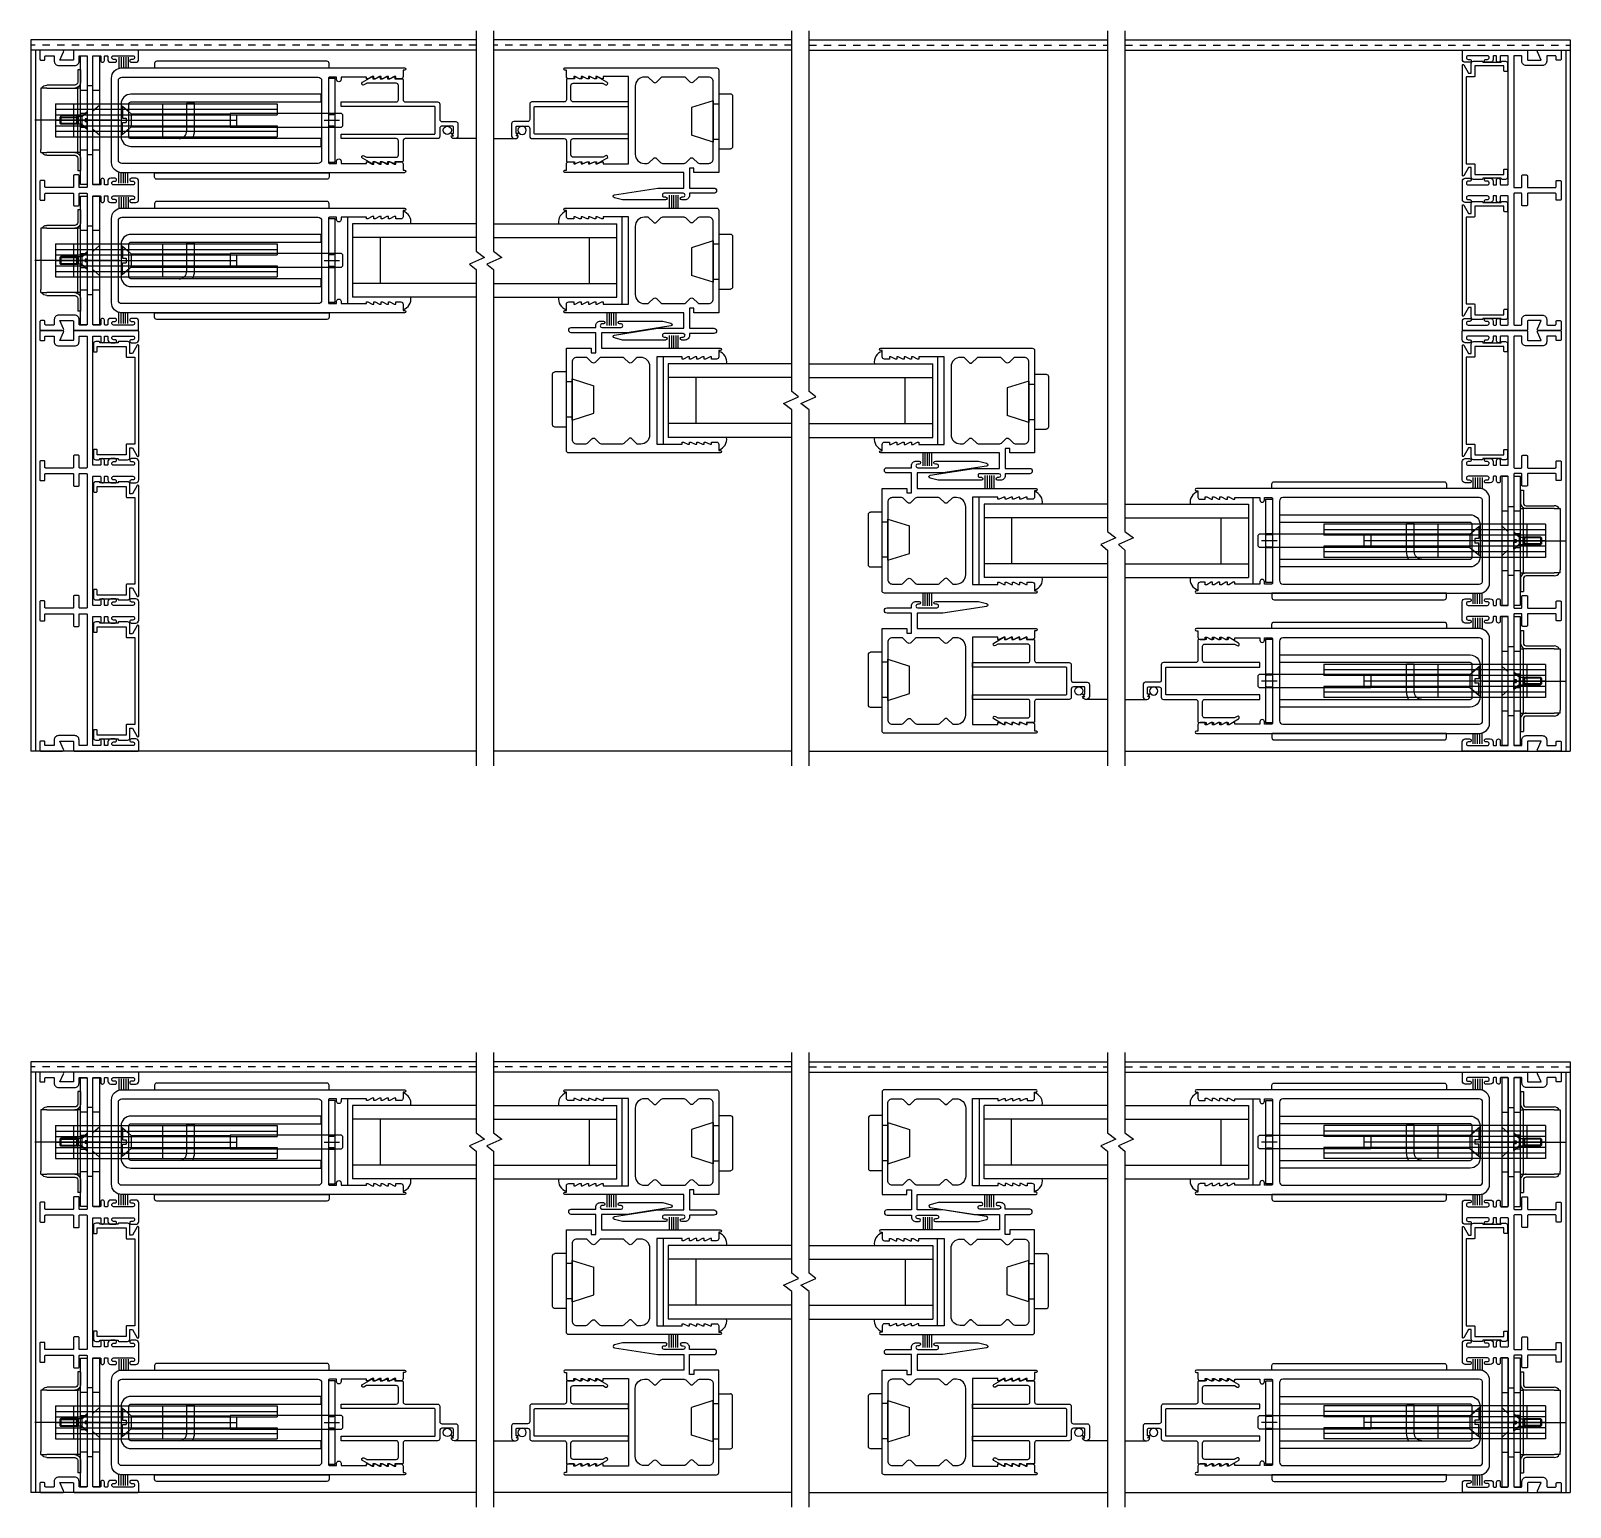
# Model space of a CAD drawing. Extents: x -152 to 44, y -63 to 29.
# Drawn here: x -7.68 to 13.27, y -2.26 to 17.83 of the extents above; entities that cross this region are included whole.
import ezdxf

# ---------------------------------------------------------------- set-up
doc = ezdxf.new("R2010")
doc.units = 0
doc.header["$LTSCALE"] = 0.25
doc.header["$MEASUREMENT"] = 0
doc.linetypes.add('HIDDEN', pattern=[0.375, 0.25, -0.125])
doc.layers.get('0').update_dxf_attribs({"linetype": 'CONTINUOUS'})
for name, color, linetype in [('FRAME', 1, 'CONTINUOUS'), ('GLASS-VINYL', 7, 'CONTINUOUS'), ('MISC', 7, 'CONTINUOUS'), ('SASH', 5, 'CONTINUOUS'), ('SEAL', 7, 'CONTINUOUS'), ('SILL-PAN', 7, 'CONTINUOUS'), ('STRIKE', 7, 'CONTINUOUS'), ('TEXT', 7, 'CONTINUOUS'), ('VENT', 5, 'CONTINUOUS')]:
    doc.layers.add(name, color=color, linetype=linetype)

# ---------------------------------------------------------------- blocks, each defined once
blk = doc.blocks.new('A$C1D443341')
for p, q in [((0, 0.719), (0, 0.031)), ((0.188, 0.75), (0.031, 0.75)), ((0.188, 0.75), (0.188, 0)), ((0.264, 0.656), (0.562, 0.563)), ((0.264, 0.656), (0.264, 0.094)), ((0.264, 0.615), (0.188, 0.615)), ((0.562, 0.563), (0.562, 0.187)), ((0.188, 0), (0.031, 0)), ((0.264, 0.135), (0.188, 0.135)), ((0.264, 0.094), (0.562, 0.187))]:
    blk.add_line(p, q)
for centre, start, end in [((0.031, 0.719), 90, 180), ((0.031, 0.031), 180, 270)]:
    blk.add_arc(centre, 0.031, start, end)
blk = doc.blocks.new('A$C47D80548')
at = {"layer": 'MISC', "xscale": 0.25, "yscale": 0.25, "zscale": 0.25}
blk.add_blockref('A$C1D443341', (0, 0), dxfattribs=at)
blk = doc.blocks.new('A$C1B9D595B')
at = {"layer": 'FRAME', "rotation": 180}
blk.add_blockref('A$C47D80548', (0.1405, 0.1875), dxfattribs=at)
blk = doc.blocks.new('A$C363677CB')
at = {"layer": 'SASH', "rotation": 180}
blk.add_blockref('A$C1B9D595B', (0.1405, 0.1875), dxfattribs=at)
blk = doc.blocks.new('BUMPER')
at = {"layer": 'TEXT', "rotation": 180}
blk.add_blockref('A$C363677CB', (0.047, 0.0937), dxfattribs=at)
blk = doc.blocks.new('3006 STD POST-INTERLOCKER')
for points in [[(-2.074, -0.666), (-2.074, -0.58, -0.414214), (-2.043, -0.55), (-1.974, -0.55), (-1.974, -0.58), (-1.954, -0.58), (-1.894, -0.55), (-1.874, -0.55), (-1.874, -0.58), (-1.854, -0.58), (-1.794, -0.55), (-1.774, -0.55), (-1.774, -0.58), (-1.754, -0.58), (-1.694, -0.55), (-1.674, -0.55), (-1.674, -0.58), (-1.654, -0.58), (-1.594, -0.55), (-1.574, -0.55), (-1.574, -0.58), (-1.231, -0.58), (-1.231, 0.61), (-1.574, 0.61), (-1.574, 0.581), (-1.594, 0.581), (-1.654, 0.61), (-1.674, 0.61), (-1.674, 0.581), (-1.694, 0.581), (-1.754, 0.61), (-1.774, 0.61), (-1.774, 0.581), (-1.794, 0.581), (-1.854, 0.61), (-1.874, 0.61), (-1.874, 0.581), (-1.894, 0.581), (-1.954, 0.61), (-1.974, 0.61), (-1.974, 0.581), (-2.043, 0.581, -0.414214), (-2.074, 0.611), (-2.074, 0.696), (-2.094, 0.696, -0.999996), (-2.094, 0.728), (-0.031, 0.728, -0.414214), (0, 0.697), (0, -0.697), (-0.338, -0.697), (-0.338, -0.635), (-0.4, -0.635), (-0.4, -0.908), (-0.066, -0.908, -1), (-0.066, -0.979), (-0.4, -0.979), (-0.4, -1.006, -0.414214), (-0.462, -1.068), (-0.504, -1.068, -1), (-0.504, -1.028), (-0.484, -1.028, 0.999996), (-0.484, -0.979), (-0.744, -0.979, 1.000003), (-0.744, -1.028), (-0.724, -1.028, -0.999994), (-0.724, -1.068), (-1.312, -1.068), (-1.422, -1.039, -0.811415), (-1.42, -1), (-0.828, -0.908), (-0.478, -0.908), (-0.478, -0.697), (-2.094, -0.697, -0.999996), (-2.094, -0.666), (-2.074, -0.666)], [(-0.891, 0.535), (-0.96, 0.604), (-1.012, 0.604, 0.414214), (-1.137, 0.479), (-1.137, -0.447, 0.414214), (-1.012, -0.572), (-0.973, -0.572, 0.198912), (-0.951, -0.563), (-0.891, -0.504, -0.414214), (-0.847, -0.504), (-0.787, -0.563, 0.198912), (-0.765, -0.572), (-0.473, -0.572, 0.198912), (-0.451, -0.563), (-0.391, -0.504, -0.414214), (-0.347, -0.504), (-0.287, -0.563, 0.198912), (-0.265, -0.572), (-0.138, -0.572, 0.414214), (-0.076, -0.51), (-0.076, 0.542, 0.414214), (-0.138, 0.604), (-0.265, 0.604, 0.198912), (-0.287, 0.594), (-0.347, 0.535, -0.414214), (-0.391, 0.535), (-0.451, 0.594, 0.198912), (-0.473, 0.604), (-0.765, 0.604, 0.198912), (-0.787, 0.594), (-0.847, 0.535)]]:
    blk.add_lwpolyline(points, format="xyb")
blk.add_arc((-0.869, 0.557), 0.031, 225.0005, 315.0002)
blk = doc.blocks.new('3710 Jamb Filler')
blk.add_lwpolyline([(-0.12, 0.774, 0.414214), (-0.15, 0.804), (-0.27, 0.804, 0.414214), (-0.28, 0.794), (-0.28, 0.789), (-0.53, 0.789), (-0.53, 0.794, 0.414214), (-0.54, 0.804), (-0.585, 0.804, 0.414214), (-0.615, 0.774), (-0.615, 0.674, 0.414214), (-0.605, 0.664), (-0.575, 0.664, 0.414214), (-0.565, 0.674), (-0.565, 0.739), (-0.17, 0.739), (-0.17, 0.601, 0.414214), (-0.16, 0.591), (-0.05, 0.591), (-0.05, -0.591), (-0.16, -0.591, 0.414214), (-0.17, -0.601), (-0.17, -0.739), (-0.565, -0.739), (-0.565, -0.674, 0.414214), (-0.575, -0.664), (-0.605, -0.664, 0.414214), (-0.615, -0.674), (-0.615, -0.774, 0.414214), (-0.585, -0.804), (-0.54, -0.804, 0.414214), (-0.53, -0.794), (-0.53, -0.789), (-0.28, -0.789), (-0.28, -0.794, 0.414214), (-0.27, -0.804), (-0.15, -0.804, 0.414214), (-0.12, -0.774), (-0.12, -0.641), (-0.084, -0.641), (-0.019, -0.754, 0.767327), (0, -0.749), (0, 0.749, 0.767327), (-0.019, 0.754), (-0.084, 0.641), (-0.12, 0.641)], format="xyb", close=True)
blk = doc.blocks.new('StrikePlateAssy(EX_HI)')
at = {"linetype": 'Continuous'}
for p, q in [((-0.165, 0.688), (-0.205, 0.688)), ((-0.205, 0.517), (-0.205, 0.688)), ((-0.165, 0.517), (-0.165, 0.688)), ((-0.705, 0.437), (-0.625, 0.437)), ((-0.705, 0.437), (-0.705, 0.397)), ((-0.625, 0.477), (-0.245, 0.477)), ((-0.245, 0.437), (-0.625, 0.437)), ((-0.205, 0.437), (-0.245, 0.437)), ((-0.205, 0.437), (-0.205, -0.438)), ((-0.165, 0.437), (-0.205, 0.437)), ((-0.165, 0.437), (-0.165, -0.438)), ((-0.705, -0.398), (-0.705, 0.397)), ((0.09, 0.203), (0, 0.124)), ((0.09, -0.203), (0, -0.124)), ((-0.705, -0.438), (-0.705, -0.398)), ((-0.625, -0.438), (-0.705, -0.438)), ((-0.625, -0.438), (-0.245, -0.438)), ((-0.245, -0.478), (-0.625, -0.478)), ((-0.245, -0.438), (-0.205, -0.438)), ((-0.165, -0.438), (-0.205, -0.438)), ((-0.205, -0.688), (-0.205, -0.518)), ((-0.165, -0.688), (-0.165, -0.518)), ((-0.165, -0.688), (-0.205, -0.688))]:
    blk.add_line(p, q, dxfattribs=at)
for p, q in [((0, 0.469), (-0.075, 0.469)), ((-0.075, 0.406), (-0.165, 0.406)), ((0.09, 0.406), (0, 0.406)), ((-0.436, 0.054), (-0.45, 0.04)), ((-0.45, 0.04), (-0.222, 0.04)), ((-0.45, -0.04), (-0.45, 0.04)), ((-0.197, 0.054), (-0.436, 0.054)), ((-0.436, -0.054), (-0.436, 0.054)), ((0.013, 0), (-0.23, 0)), ((-0.222, 0.04), (-0.197, 0.054)), ((-0.222, -0.054), (-0.222, 0.054)), ((-0.197, -0.054), (-0.197, 0.054)), ((-0.147, 0.051), (-0.197, 0.051)), ((-0.165, 0.095), (-0.165, -0.095)), ((-0.165, 0.095), (-0.075, 0.095)), ((-0.138, 0.065), (-0.165, 0.065)), ((-0.147, 0.051), (-0.075, 0.113)), ((-0.147, -0.051), (-0.147, 0.051)), ((-0.138, 0.065), (-0.075, 0.12)), ((-0.075, 0.02), (-0.105, 0.02)), ((-0.105, -0.019), (-0.105, 0.02)), ((-0.075, 0.113), (-0.075, 0.02)), ((0.173, 0), (-0.07, 0)), ((-0.044, 0), (-0.788, 0)), ((-0.45, -0.04), (-0.222, -0.04)), ((-0.436, -0.054), (-0.45, -0.04)), ((-0.197, -0.054), (-0.436, -0.054)), ((-0.222, -0.04), (-0.197, -0.054)), ((-0.147, -0.051), (-0.197, -0.051)), ((-0.138, -0.065), (-0.165, -0.065)), ((-0.165, -0.095), (-0.075, -0.095)), ((-0.147, -0.051), (-0.075, -0.112)), ((-0.138, -0.065), (-0.075, -0.12)), ((-0.075, -0.019), (-0.105, -0.019)), ((-0.075, -0.112), (-0.075, -0.019)), ((-0.075, -0.406), (-0.165, -0.406)), ((0.09, -0.406), (0, -0.406)), ((0, -0.469), (-0.075, -0.469))]:
    blk.add_line(p, q)
for points in [[(-0.165, -0.875), (-0.075, -0.875), (-0.075, 0.875), (-0.165, 0.875)], [(0, -0.875), (0.09, -0.875), (0.09, 0.875), (0, 0.875)]]:
    blk.add_lwpolyline(points, close=True)
for centre, radius, start, end in [((-0.625, 0.397), 0.08, 90, 150), ((-0.245, 0.517), 0.08, 270, 0), ((-0.245, 0.517), 0.04, 270, 0), ((-0.625, -0.398), 0.08, 210, 270), ((-0.245, -0.518), 0.08, 0, 90), ((-0.245, -0.518), 0.04, 0, 90)]:
    blk.add_arc(centre, radius, start, end, dxfattribs=at)
blk = doc.blocks.new('3767 LEADSILE')
for points in [[(3.769, -0.597), (3.749, -0.597), (3.689, -0.565), (3.669, -0.565), (3.669, -0.597), (3.649, -0.597), (3.589, -0.565), (3.569, -0.565), (3.569, -0.597), (3.549, -0.597), (3.489, -0.565), (3.469, -0.565), (3.469, -0.588), (3.126, -0.588), (3.126, -0.556, 1), (3.064, -0.556), (3.064, -0.588), (2.969, -0.588, -0.414214), (2.954, -0.573), (2.954, 0.573, -0.414214), (2.969, 0.588), (3.064, 0.588), (3.064, 0.556, 1), (3.126, 0.556), (3.126, 0.588), (3.469, 0.588), (3.469, 0.565), (3.489, 0.565), (3.549, 0.597), (3.569, 0.597), (3.569, 0.565), (3.589, 0.565), (3.649, 0.597), (3.669, 0.597), (3.669, 0.565), (3.689, 0.565), (3.749, 0.597), (3.769, 0.597), (3.769, 0.565), (3.789, 0.565), (3.849, 0.597), (3.869, 0.597), (3.869, 0.565), (3.938, 0.565, 0.414214), (3.969, 0.596), (3.969, 0.681), (3.989, 0.681, 1), (3.989, 0.713), (0.14, 0.713, 0.414214), (0, 0.573), (0, -0.573, 0.414214), (0.14, -0.713), (3.989, -0.713, 1), (3.989, -0.681), (3.969, -0.681), (3.969, -0.596, 0.414214), (3.938, -0.565), (3.869, -0.565), (3.869, -0.597), (3.849, -0.597), (3.789, -0.565), (3.769, -0.565)], [(2.814, -0.588, 0.414214), (2.86, -0.542), (2.86, 0.542, 0.414214), (2.814, 0.588), (0.14, 0.588, 0.414214), (0.094, 0.542), (0.094, -0.542, 0.414214), (0.14, -0.588)]]:
    blk.add_lwpolyline(points, format="xyb", close=True)
blk = doc.blocks.new('ARCHETYPE LATCH')
for p, q in [((-0.631, 0.225), (2.389, 0.225)), ((-0.631, 0.225), (-0.631, -0.225)), ((-0.381, -0.225), (-0.381, 0.225)), ((0.831, -0.225), (0.831, 0.225)), ((1.262, 0.235), (1.157, 0.235)), ((1.157, -0.145), (1.157, 0.235)), ((1.262, -0.145), (1.262, 0.235)), ((2.389, 0.225), (2.389, 0.075)), ((-0.631, 0.15), (2.389, 0.15)), ((-0.631, 0.075), (2.389, 0.075)), ((-0.631, 0), (1.837, 0)), ((0.28, 0.193), (0.28, 0.03)), ((0.401, 0.089), (0.28, 0.193)), ((0.28, 0.03), (0.333, 0.03)), ((0.333, 0.03), (0.333, -0.03)), ((0.401, 0.089), (1.749, 0.089)), ((0.401, 0.089), (0.401, -0.089)), ((1.837, -0.075), (1.837, 0.075)), ((-0.631, -0.075), (2.389, -0.075)), ((-0.631, -0.15), (2.389, -0.15)), ((0.28, -0.192), (0.28, -0.03)), ((0.28, -0.03), (0.333, -0.03)), ((0.401, -0.089), (0.28, -0.192)), ((0.401, -0.089), (1.749, -0.089)), ((2.389, -0.075), (2.389, -0.225))]:
    blk.add_line(p, q)
at = {"ltscale": 0.3}
for p, q in [((0.239, 0), (-0.021, 0)), ((0.401, 0), (1.036, 0)), ((3.025, 0), (3.235, 0))]:
    blk.add_line(p, q, dxfattribs=at)
at = {"ltscale": 0.5}
for p, q in [((0.262, 0.206), (0.355, 0.125)), ((3.085, 0.095), (3.175, 0.095)), ((3.085, 0.095), (3.1, 0.08)), ((3.1, 0.08), (3.16, 0.08)), ((3.175, 0.095), (3.16, 0.08)), ((0.355, -0.125), (0.262, -0.205)), ((3.1, -0.08), (3.085, -0.095)), ((3.085, -0.095), (3.175, -0.095)), ((3.16, -0.08), (3.1, -0.08)), ((3.16, -0.08), (3.175, -0.095))]:
    blk.add_line(p, q, dxfattribs=at)
for points in [[(3.064, 0.803), (0.749, 0.803, 0.414214), (0.719, 0.773), (0.719, 0.713), (3.094, 0.713), (3.094, 0.773, 0.414214)], [(3.064, -0.803), (0.749, -0.803, -0.414214), (0.719, -0.773), (0.719, -0.713), (3.094, -0.713), (3.094, -0.773, -0.414214)]]:
    blk.add_lwpolyline(points, format="xyb", close=True)
for points in [[(3.085, -0.568), (3.175, -0.568), (3.175, 0.568), (3.085, 0.568)], [(3.262, 0.093), (1.749, 0.093), (1.749, -0.093), (3.262, -0.093), (3.28, -0.075), (3.28, 0.075)]]:
    blk.add_lwpolyline(points, close=True)
blk.add_lwpolyline([(0.397, -0.355), (2.987, -0.355), (2.987, -0.25), (0.397, -0.25, -0.414214), (0.367, -0.22), (0.367, 0.22, -0.414214), (0.397, 0.25), (2.987, 0.25), (2.987, 0.355), (0.397, 0.355, 0.414214), (0.262, 0.22), (0.262, -0.22, 0.414214), (0.397, -0.355), (1.052, -0.355)], format="xyb")
blk.add_lwpolyline([(-0.631, -0.225), (2.389, -0.225)])
for radius, start in [(0.105, 270), (0.21, 330)]:
    blk.add_arc((1.052, -0.145), radius, start, 360)
blk = doc.blocks.new('*U37')
at = {"rotation": 180}
blk.add_blockref('3767 LEADSILE', (-0.255, 0), dxfattribs=at)
at = {"xscale": -1}
blk.add_blockref('ARCHETYPE LATCH', (-0.123, 0), dxfattribs=at)
blk = doc.blocks.new('3713-3 TRACK JAMB')
blk.add_lwpolyline([(-0.183, -3.901, -0.414214), (-0.173, -3.891), (-0.083, -3.891, -0.414214), (-0.073, -3.901), (-0.073, -3.957, 0.414214), (-0.048, -3.981), (-0.048, -3.981, 0.414214), (-0.023, -3.956), (-0.023, -3.901, -0.414214), (-0.013, -3.891), (0.013, -3.891, -0.414214), (0.023, -3.901), (0.023, -3.941, 0.414214), (0.063, -3.981), (0.123, -3.981, 0.414214), (0.143, -3.962), (0.143, -3.961, 0.414214), (0.123, -3.941), (0.102, -3.941, -0.414214), (0.078, -3.917), (0.078, -3.916, -0.414214), (0.102, -3.891), (0.363, -3.891, -0.414214), (0.388, -3.916), (0.388, -3.917, -0.414214), (0.363, -3.941), (0.343, -3.941, 0.414214), (0.323, -3.961, 0.414214), (0.343, -3.981), (0.403, -3.981, 0.414214), (0.443, -3.941), (0.443, -3.691, 0.414214), (0.403, -3.651), (0.343, -3.651, 0.414214), (0.323, -3.671, 0.414214), (0.343, -3.691), (0.363, -3.691, -0.414214), (0.388, -3.716), (0.388, -3.717, -0.414214), (0.363, -3.741), (0.102, -3.741, -0.414214), (0.078, -3.717), (0.078, -3.716, -0.414214), (0.102, -3.691), (0.123, -3.691, 0.414214), (0.143, -3.671), (0.143, -3.671, 0.414214), (0.123, -3.651), (0.063, -3.651, 0.414214), (0.023, -3.691), (0.023, -3.731, -0.414214), (0.013, -3.741), (-0.013, -3.741, -0.414214), (-0.023, -3.731), (-0.023, -3.676, 0.414214), (-0.048, -3.651), (-0.048, -3.651, 0.414214), (-0.073, -3.676), (-0.073, -3.731, -0.414214), (-0.083, -3.741), (-0.173, -3.741, -0.414214), (-0.183, -3.731), (-0.183, -1.993, -0.414214), (-0.173, -1.983), (-0.083, -1.983, -0.414214), (-0.073, -1.993), (-0.073, -2.049, 0.414214), (-0.048, -2.073), (-0.048, -2.073, 0.414214), (-0.023, -2.048), (-0.023, -1.993, -0.414214), (-0.013, -1.983), (0.013, -1.983, -0.414214), (0.023, -1.993), (0.023, -2.033, 0.414214), (0.063, -2.073), (0.123, -2.073, 0.414214), (0.143, -2.054), (0.143, -2.053, 0.414214), (0.123, -2.033), (0.102, -2.033, -0.414214), (0.078, -2.009), (0.078, -2.008, -0.414214), (0.102, -1.983), (0.363, -1.983, -0.414214), (0.388, -2.008), (0.388, -2.009, -0.414214), (0.363, -2.033), (0.343, -2.033, 0.414214), (0.323, -2.053, 0.414214), (0.343, -2.073), (0.403, -2.073, 0.414214), (0.443, -2.033), (0.443, -1.783, 0.414214), (0.403, -1.743), (0.343, -1.743, 0.414214), (0.323, -1.763, 0.414214), (0.343, -1.783), (0.363, -1.783, -0.414214), (0.388, -1.808), (0.388, -1.809, -0.414214), (0.363, -1.833), (0.102, -1.833, -0.414214), (0.078, -1.809), (0.078, -1.808, -0.414214), (0.102, -1.783), (0.123, -1.783, 0.414214), (0.143, -1.763), (0.143, -1.763, 0.414214), (0.123, -1.743), (0.063, -1.743, 0.414214), (0.023, -1.783), (0.023, -1.823, -0.414214), (0.013, -1.833), (-0.013, -1.833, -0.414214), (-0.023, -1.823), (-0.023, -1.768, 0.414214), (-0.048, -1.743), (-0.048, -1.743, 0.414214), (-0.073, -1.768), (-0.073, -1.823, -0.414214), (-0.083, -1.833), (-0.173, -1.833, -0.414214), (-0.183, -1.823), (-0.183, -0.085, -0.414214), (-0.173, -0.075), (-0.083, -0.075, -0.414214), (-0.073, -0.085), (-0.073, -0.141, 0.414214), (-0.048, -0.165), (-0.048, -0.165, 0.414214), (-0.023, -0.14), (-0.023, -0.085, -0.414214), (-0.013, -0.075), (0.013, -0.075, -0.414214), (0.023, -0.085), (0.023, -0.125, 0.414214), (0.063, -0.165), (0.123, -0.165, 0.414214), (0.143, -0.146), (0.143, -0.145, 0.414214), (0.123, -0.125), (0.102, -0.125, -0.414214), (0.078, -0.101), (0.078, -0.1, -0.414214), (0.102, -0.075), (0.363, -0.075, -0.414214), (0.388, -0.1), (0.388, -0.101, -0.414214), (0.363, -0.125), (0.343, -0.125, 0.414214), (0.323, -0.145, 0.414214), (0.343, -0.165), (0.403, -0.165, 0.414214), (0.443, -0.125), (0.443, -0.01, 0.414214), (0.433, 0), (-0.433, 0, 0.414214), (-0.443, -0.01), (-0.443, -0.125, -0.414214), (-0.453, -0.135), (-0.631, -0.135), (-0.579, -0.023, 0.546624), (-0.594, 0), (-0.891, 0, 0.414214), (-0.901, -0.01), (-0.901, -0.125, 0.414214), (-0.891, -0.135), (-0.843, -0.135, 0.414214), (-0.833, -0.125), (-0.833, -0.085, -0.414214), (-0.823, -0.075), (-0.716, -0.075, -0.414214), (-0.706, -0.085), (-0.706, -0.15, 0.414214), (-0.646, -0.21), (-0.428, -0.21, 0.414214), (-0.368, -0.15), (-0.368, -0.085, -0.414214), (-0.358, -0.075), (-0.268, -0.075, -0.414214), (-0.258, -0.085), (-0.258, -1.861, -0.414214), (-0.268, -1.871), (-0.358, -1.871, -0.414214), (-0.368, -1.861), (-0.368, -1.708, 0.414214), (-0.378, -1.698), (-0.433, -1.698, 0.414214), (-0.443, -1.708), (-0.443, -1.861, -0.414214), (-0.453, -1.871), (-0.781, -1.871), (-0.823, -1.871, -0.414214), (-0.833, -1.861), (-0.833, -1.783, 0.414214), (-0.843, -1.773), (-0.891, -1.773, 0.414214), (-0.901, -1.783), (-0.901, -2.033, 0.414214), (-0.891, -2.043), (-0.843, -2.043, 0.414214), (-0.833, -2.033), (-0.833, -1.956, -0.414214), (-0.823, -1.946), (-0.768, -1.946), (-0.453, -1.946, -0.414214), (-0.443, -1.956), (-0.443, -2.108, 0.414214), (-0.433, -2.118), (-0.378, -2.118, 0.414214), (-0.368, -2.108), (-0.368, -1.956, -0.414214), (-0.358, -1.946), (-0.268, -1.946, -0.414214), (-0.258, -1.956), (-0.258, -3.769, -0.414214), (-0.268, -3.779), (-0.309, -3.779), (-0.358, -3.779, -0.414214), (-0.368, -3.769), (-0.368, -3.616, 0.414214), (-0.378, -3.606), (-0.433, -3.606, 0.414214), (-0.443, -3.616), (-0.443, -3.769, -0.414214), (-0.453, -3.779), (-0.769, -3.779), (-0.823, -3.779, -0.414214), (-0.833, -3.769), (-0.833, -3.691, 0.414214), (-0.843, -3.681), (-0.891, -3.681, 0.414214), (-0.901, -3.691), (-0.901, -3.941, 0.414214), (-0.891, -3.951), (-0.843, -3.951, 0.414214), (-0.833, -3.941), (-0.833, -3.864, -0.414214), (-0.823, -3.854), (-0.768, -3.854), (-0.453, -3.854, -0.414214), (-0.443, -3.864), (-0.443, -4.016, 0.414214), (-0.433, -4.026), (-0.378, -4.026, 0.414214), (-0.368, -4.016), (-0.368, -3.864, -0.414214), (-0.358, -3.854), (-0.268, -3.854, -0.414214), (-0.258, -3.864), (-0.258, -5.639, -0.414214), (-0.268, -5.649), (-0.358, -5.649, -0.414214), (-0.368, -5.639), (-0.368, -5.574, 0.414214), (-0.428, -5.514), (-0.646, -5.514, 0.414214), (-0.706, -5.574), (-0.706, -5.639, -0.414214), (-0.716, -5.649), (-0.823, -5.649, -0.414214), (-0.833, -5.639), (-0.833, -5.599, 0.414214), (-0.843, -5.589), (-0.891, -5.589, 0.414214), (-0.901, -5.599), (-0.901, -5.714, 0.414214), (-0.891, -5.724), (-0.594, -5.724, 0.546624), (-0.579, -5.701), (-0.631, -5.589), (-0.453, -5.589, -0.414214), (-0.443, -5.599), (-0.443, -5.714, 0.414214), (-0.433, -5.724), (0.433, -5.724, 0.414214), (0.443, -5.714), (0.443, -5.599, 0.414214), (0.403, -5.559), (0.343, -5.559, 0.414214), (0.323, -5.579, 0.414214), (0.343, -5.599), (0.363, -5.599, -0.414214), (0.388, -5.624), (0.388, -5.625, -0.414214), (0.363, -5.649), (0.102, -5.649, -0.414214), (0.078, -5.625), (0.078, -5.624, -0.414214), (0.102, -5.599), (0.123, -5.599, 0.414214), (0.143, -5.579), (0.143, -5.579, 0.414214), (0.123, -5.559), (0.063, -5.559, 0.414214), (0.023, -5.599), (0.023, -5.639, -0.414214), (0.013, -5.649), (-0.013, -5.649, -0.414214), (-0.023, -5.639), (-0.023, -5.584, 0.414214), (-0.048, -5.559), (-0.048, -5.559, 0.414214), (-0.073, -5.584), (-0.073, -5.639, -0.414214), (-0.083, -5.649), (-0.173, -5.649, -0.414214), (-0.183, -5.639)], format="xyb", close=True)
for points in [[(0.323, -1.763), (0.323, -1.763)], [(0.323, -3.671), (0.323, -3.671)], [(0.323, -5.579), (0.323, -5.579)]]:
    blk.add_lwpolyline(points)
blk = doc.blocks.new('3070-EX-3-JAMB')
at = {"layer": 'FRAME'}
blk.add_blockref('3713-3 TRACK JAMB', (-0.433, 5.724), dxfattribs=at)
blk = doc.blocks.new('3766 SCREEN ADAPTER')
blk.add_line((0.25, 1.836), (0.25, 1.544))
blk.add_lwpolyline([(0.21, 1.528), (0.18, 1.498), (0.18, 1.528), (0.09, 1.528, 0.414214), (0.08, 1.518), (0.08, 1.373, 0.414214), (0.11, 1.343), (0.22, 1.343, -0.414214), (0.25, 1.313), (0.25, 0.873, 0.414214), (0.28, 0.843), (0.555, 0.843, -0.414214), (0.565, 0.833), (0.565, 0.733), (0.59, 0.733), (0.59, 0.718), (0.565, 0.663), (0.565, 0.633), (0.59, 0.633), (0.59, 0.618), (0.565, 0.563), (0.565, 0.533), (0.59, 0.533), (0.59, 0.518), (0.565, 0.463), (0.565, 0.433), (0.59, 0.433), (0.59, 0.418), (0.517, 0.291, -1), (0.482, 0.311), (0.502, 0.345, 0.131652), (0.503, 0.35), (0.503, 0.75, 0.414214), (0.472, 0.781), (0.28, 0.781, 0.414214), (0.25, 0.751), (0.25, 0), (0.188, 0), (0.188, 1.271, 0.414214), (0.178, 1.281), (-0.178, 1.281, 0.414214), (-0.188, 1.271), (-0.188, 0), (-0.25, 0), (-0.25, 0.751, 0.414214), (-0.28, 0.781), (-0.472, 0.781, 0.414214), (-0.503, 0.75), (-0.503, 0.35, 0.131652), (-0.502, 0.345), (-0.482, 0.311, -1), (-0.517, 0.291), (-0.59, 0.418), (-0.59, 0.433), (-0.565, 0.433), (-0.565, 0.463), (-0.59, 0.518), (-0.59, 0.533), (-0.565, 0.533), (-0.565, 0.563), (-0.59, 0.618), (-0.59, 0.633), (-0.565, 0.633), (-0.565, 0.663), (-0.59, 0.718), (-0.59, 0.733), (-0.565, 0.733), (-0.565, 0.833, -0.414214), (-0.555, 0.843), (-0.28, 0.843, 0.414214), (-0.25, 0.873), (-0.25, 1.313, -0.414214), (-0.22, 1.343), (-0.012, 1.343, 0.414214), (0.018, 1.373), (0.018, 1.56, -0.414214), (0.048, 1.59), (0.21, 1.59, -0.414214), (0.25, 1.55), (0.25, 1.538, -0.414214), (0.21, 1.498)], format="xyb", close=True)
blk.add_circle((0.136, 1.446), 0.0563)
blk = doc.blocks.new('3712-2 TRACK JAMB')
blk.add_lwpolyline([(-0.1825, -1.823), (-0.1825, -0.085, -0.4142136), (-0.1725, -0.075), (-0.0825, -0.075, -0.4142136), (-0.0725, -0.085), (-0.0725, -0.1405, 0.4142136), (-0.048, -0.165), (-0.0475, -0.165, 0.4142136), (-0.0225, -0.14), (-0.0225, -0.085, -0.4142136), (-0.0125, -0.075), (0.0125, -0.075, -0.4142136), (0.0225, -0.085), (0.0225, -0.125, 0.4142136), (0.0625, -0.165), (0.123, -0.165, 0.4142136), (0.1425, -0.1455), (0.1425, -0.145, 0.4142136), (0.1225, -0.125), (0.102, -0.125, -0.4142136), (0.0775, -0.1005), (0.0775, -0.0995, -0.4142136), (0.102, -0.075), (0.363, -0.075, -0.4142136), (0.3875, -0.0995), (0.3875, -0.1005, -0.4142136), (0.363, -0.125), (0.3425, -0.125, 0.4142136), (0.3225, -0.145, 0.4142136), (0.3425, -0.165), (0.4025, -0.165, 0.4142136), (0.4425, -0.125), (0.4425, -0.01, 0.4142136), (0.4325, 0), (-0.4325, 0, 0.4142136), (-0.4425, -0.01), (-0.4425, -0.125, -0.4142136), (-0.4525, -0.135), (-0.6305, -0.135), (-0.579, -0.0227, 0.5466243), (-0.5935, 0), (-0.8905, 0, 0.4142136), (-0.9005, -0.01), (-0.9005, -0.125, 0.4142136), (-0.8905, -0.135), (-0.8425, -0.135, 0.4142136), (-0.8325, -0.125), (-0.8325, -0.085, -0.4142136), (-0.8225, -0.075), (-0.7155, -0.075, -0.4142136), (-0.7055, -0.085), (-0.7055, -0.15, 0.4142136), (-0.6455, -0.21), (-0.4275, -0.21, 0.4142136), (-0.3675, -0.15), (-0.3675, -0.085, -0.4142136), (-0.3575, -0.075), (-0.2675, -0.075, -0.4142136), (-0.2575, -0.085), (-0.2575, -1.8605, -0.4142136), (-0.2675, -1.8705), (-0.3575, -1.8705, -0.4142136), (-0.3675, -1.8605), (-0.3675, -1.708, 0.4142136), (-0.3775, -1.698), (-0.4325, -1.698, 0.4142136), (-0.4425, -1.708), (-0.4425, -1.8605, -0.4142136), (-0.4525, -1.8705), (-0.7678, -1.8705), (-0.8225, -1.8705, -0.4142136), (-0.8325, -1.8605), (-0.8325, -1.783, 0.4142136), (-0.8425, -1.773), (-0.8905, -1.773, 0.4142136), (-0.9005, -1.783), (-0.9005, -2.033, 0.4142136), (-0.8905, -2.043), (-0.8425, -2.043, 0.4142136), (-0.8325, -2.033), (-0.8325, -1.9555, -0.4142136), (-0.8225, -1.9455), (-0.7809, -1.9455), (-0.4525, -1.9455, -0.4142136), (-0.4425, -1.9555), (-0.4425, -2.108, 0.4142136), (-0.4325, -2.118), (-0.3775, -2.118, 0.4142136), (-0.3675, -2.108), (-0.3675, -1.9555, -0.4142136), (-0.3575, -1.9455), (-0.2675, -1.9455, -0.4142136), (-0.2575, -1.9555), (-0.2575, -3.731, -0.4142136), (-0.2675, -3.741), (-0.3575, -3.741, -0.4142136), (-0.3675, -3.731), (-0.3675, -3.666, 0.4142136), (-0.4275, -3.606), (-0.6455, -3.606, 0.4142136), (-0.7055, -3.666), (-0.7055, -3.731, -0.4142136), (-0.7155, -3.741), (-0.8225, -3.741, -0.4142136), (-0.8325, -3.731), (-0.8325, -3.691, 0.4142136), (-0.8425, -3.681), (-0.8905, -3.681, 0.4142136), (-0.9005, -3.691), (-0.9005, -3.806, 0.4142136), (-0.8905, -3.816), (-0.5935, -3.816, 0.5466243), (-0.579, -3.7933), (-0.6305, -3.681), (-0.4525, -3.681, -0.4142136), (-0.4425, -3.691), (-0.4425, -3.806, 0.4142136), (-0.4325, -3.816), (0.4325, -3.816, 0.4142136), (0.4425, -3.806), (0.4425, -3.691, 0.4142136), (0.4025, -3.651), (0.3425, -3.651, 0.4142136), (0.3225, -3.671, 0.4142136), (0.3425, -3.691), (0.363, -3.691, -0.4142136), (0.3875, -3.7155), (0.3875, -3.7165, -0.4142136), (0.363, -3.741), (0.102, -3.741, -0.4142136), (0.0775, -3.7165), (0.0775, -3.7155, -0.4142136), (0.102, -3.691), (0.1225, -3.691, 0.4142136), (0.1425, -3.671), (0.1425, -3.6705, 0.4142136), (0.123, -3.651), (0.0625, -3.651, 0.4142136), (0.0225, -3.691), (0.0225, -3.731, -0.4142136), (0.0125, -3.741), (-0.0125, -3.741, -0.4142136), (-0.0225, -3.731), (-0.0225, -3.676, 0.4142136), (-0.0475, -3.651), (-0.048, -3.651, 0.4142136), (-0.0725, -3.6755), (-0.0725, -3.731, -0.4142136), (-0.0825, -3.741), (-0.1725, -3.741, -0.4142136), (-0.1825, -3.731), (-0.1825, -1.993, -0.4142136), (-0.1725, -1.983), (-0.0825, -1.983, -0.4142136), (-0.0725, -1.993), (-0.0725, -2.0485, 0.4142136), (-0.048, -2.073), (-0.0475, -2.073, 0.4142136), (-0.0225, -2.048), (-0.0225, -1.983), (0.0225, -1.983), (0.0225, -2.033, 0.4142136), (0.0625, -2.073), (0.123, -2.073, 0.4142136), (0.1425, -2.0535), (0.1425, -2.053, 0.4142136), (0.1225, -2.033), (0.102, -2.033, -0.4142136), (0.0775, -2.0085), (0.0775, -2.0075, -0.4142136), (0.102, -1.983), (0.363, -1.983, -0.4142136), (0.3875, -2.0075), (0.3875, -2.0085, -0.4142136), (0.363, -2.033), (0.3425, -2.033, 0.4142136), (0.3225, -2.053, 0.4142136), (0.3425, -2.073), (0.4025, -2.073, 0.4142136), (0.4425, -2.033), (0.4425, -1.783, 0.4142136), (0.4025, -1.743), (0.3425, -1.743, 0.4142136), (0.3225, -1.763, 0.4142136), (0.3425, -1.783), (0.363, -1.783, -0.4142136), (0.3875, -1.8075), (0.3875, -1.8085, -0.4142136), (0.363, -1.833), (0.102, -1.833, -0.4142136), (0.0775, -1.8085), (0.0775, -1.8075, -0.4142136), (0.102, -1.783), (0.1225, -1.783, 0.4142136), (0.1425, -1.763), (0.1425, -1.7625, 0.4142136), (0.123, -1.743), (0.0625, -1.743, 0.4142136), (0.0225, -1.783), (0.0225, -1.833), (-0.0225, -1.833), (-0.0225, -1.768, 0.4142136), (-0.0475, -1.743), (-0.048, -1.743, 0.4142136), (-0.0725, -1.7675), (-0.0725, -1.823, -0.4142136), (-0.0825, -1.833), (-0.1725, -1.833, -0.4142136)], format="xyb", close=True)

msp = doc.modelspace()

# ---------------------------------------------------------------- linework, layer by layer
at = {"layer": 'GLASS-VINYL', "color": 7}
for p, q in [((-3.366, 14.12), (-3.366, 15.296)), ((-3.301, 15.208), (-3.301, 14.208)), ((-1.62, 15.208), (-3.301, 15.208)), ((-1.62, 15.021), (-3.301, 15.021)), ((-2.926, 15.021), (-2.926, 14.396)), ((-1.62, 14.396), (-3.301, 14.396)), ((-1.62, 14.208), (-3.301, 14.208)), ((7.212, 11.392), (8.893, 11.392)), ((8.893, 11.392), (8.893, 10.392)), ((8.958, 10.304), (8.958, 11.48)), ((7.212, 11.205), (8.893, 11.205)), ((8.518, 11.205), (8.518, 10.58)), ((7.212, 10.58), (8.893, 10.58)), ((7.212, 10.392), (8.893, 10.392)), ((-3.366, 2.12), (-3.366, 3.296)), ((-3.301, 3.208), (-3.301, 2.208)), ((-1.62, 3.208), (-3.301, 3.208)), ((7.212, 3.208), (8.893, 3.208)), ((8.893, 3.208), (8.893, 2.208)), ((8.958, 2.12), (8.958, 3.296)), ((-1.62, 3.021), (-3.301, 3.021)), ((-2.926, 3.021), (-2.926, 2.396)), ((7.212, 3.021), (8.893, 3.021)), ((8.518, 3.021), (8.518, 2.396)), ((-1.62, 2.396), (-3.301, 2.396)), ((7.212, 2.396), (8.893, 2.396)), ((-1.62, 2.208), (-3.301, 2.208)), ((7.212, 2.208), (8.893, 2.208))]:
    msp.add_line(p, q, dxfattribs=at)
at = {"layer": 'GLASS-VINYL'}
for p, q in [((0.362, 15.303), (0.362, 14.113)), ((-1.383, 15.208), (0.297, 15.208)), ((0.297, 14.208), (0.297, 15.208)), ((-1.383, 15.021), (0.297, 15.021)), ((-0.078, 14.396), (-0.078, 15.021)), ((-1.383, 14.396), (0.297, 14.396)), ((-1.383, 14.208), (0.297, 14.208)), ((0.931, 12.205), (0.931, 13.395)), ((0.996, 13.3), (0.996, 12.3)), ((2.677, 13.3), (0.996, 13.3)), ((2.914, 13.3), (4.595, 13.3)), ((4.595, 12.3), (4.595, 13.3)), ((4.66, 13.395), (4.66, 12.205)), ((2.677, 13.113), (0.996, 13.113)), ((1.371, 13.113), (1.371, 12.488)), ((2.914, 13.113), (4.595, 13.113)), ((4.22, 12.488), (4.22, 13.113)), ((2.677, 12.488), (0.996, 12.488)), ((2.914, 12.488), (4.595, 12.488)), ((2.677, 12.3), (0.996, 12.3)), ((2.914, 12.3), (4.595, 12.3)), ((5.229, 10.297), (5.229, 11.487)), ((6.975, 11.392), (5.294, 11.392)), ((5.294, 11.392), (5.294, 10.392)), ((6.975, 11.205), (5.294, 11.205)), ((5.669, 11.205), (5.669, 10.58)), ((6.975, 10.58), (5.294, 10.58)), ((6.975, 10.392), (5.294, 10.392)), ((-1.383, 3.208), (0.297, 3.208)), ((0.297, 2.208), (0.297, 3.208)), ((0.362, 3.303), (0.362, 2.113)), ((5.229, 3.303), (5.229, 2.113)), ((6.975, 3.208), (5.294, 3.208)), ((5.294, 2.208), (5.294, 3.208)), ((-1.383, 3.021), (0.297, 3.021)), ((-0.078, 2.396), (-0.078, 3.021)), ((6.975, 3.021), (5.294, 3.021)), ((5.669, 2.396), (5.669, 3.021)), ((-1.383, 2.396), (0.297, 2.396)), ((6.975, 2.396), (5.294, 2.396)), ((-1.383, 2.208), (0.297, 2.208)), ((6.975, 2.208), (5.294, 2.208)), ((0.931, 0.205), (0.931, 1.395)), ((0.996, 1.3), (0.996, 0.3)), ((2.677, 1.3), (0.996, 1.3)), ((2.914, 1.3), (4.595, 1.3)), ((4.595, 1.3), (4.595, 0.3)), ((4.66, 0.205), (4.66, 1.395)), ((2.677, 1.113), (0.996, 1.113)), ((1.371, 1.113), (1.371, 0.488)), ((2.914, 1.113), (4.595, 1.113)), ((4.22, 1.113), (4.22, 0.488)), ((2.677, 0.488), (0.996, 0.488)), ((2.914, 0.488), (4.595, 0.488)), ((2.677, 0.3), (0.996, 0.3)), ((2.914, 0.3), (4.595, 0.3))]:
    msp.add_line(p, q, dxfattribs=at)
for points in [[(-1.62, 17.834), (-1.62, 14.833), (-1.506, 14.749), (-1.71, 14.658), (-1.62, 14.583), (-1.62, 7.83)], [(-1.383, 17.834), (-1.383, 14.833), (-1.269, 14.749), (-1.473, 14.658), (-1.383, 14.583), (-1.383, 7.83)], [(2.677, 7.83), (2.677, 12.675), (2.563, 12.76), (2.767, 12.851), (2.677, 12.925), (2.677, 17.834)], [(2.914, 7.83), (2.914, 12.675), (2.8, 12.76), (3.004, 12.851), (2.914, 12.925), (2.914, 17.834)], [(6.975, 17.834), (6.975, 11.017), (7.089, 10.933), (6.885, 10.842), (6.975, 10.767), (6.975, 7.83)], [(7.212, 17.834), (7.212, 11.017), (7.326, 10.933), (7.122, 10.842), (7.212, 10.767), (7.212, 7.83)], [(-1.62, 3.926), (-1.62, 2.833), (-1.506, 2.749), (-1.71, 2.658), (-1.62, 2.583), (-1.62, -2.262)], [(-1.383, 3.926), (-1.383, 2.833), (-1.269, 2.749), (-1.473, 2.658), (-1.383, 2.583), (-1.383, -2.262)], [(2.677, -2.262), (2.677, 0.675), (2.563, 0.76), (2.767, 0.851), (2.677, 0.925), (2.677, 3.926)], [(2.914, -2.262), (2.914, 0.675), (2.8, 0.76), (3.004, 0.851), (2.914, 0.925), (2.914, 3.926)], [(6.975, 3.926), (6.975, 2.833), (7.089, 2.749), (6.885, 2.658), (6.975, 2.583), (6.975, -2.262)], [(7.212, 3.926), (7.212, 2.833), (7.326, 2.749), (7.122, 2.658), (7.212, 2.583), (7.212, -2.262)]]:
    msp.add_lwpolyline(points, dxfattribs=at)
at = {"layer": 'GLASS-VINYL', "color": 7}
for centre, start, end in [((-2.659, 15.233), 350.7597, 72.6458), ((-2.659, 14.184), 287.3542, 9.2403), ((8.251, 11.417), 107.3542, 189.2403), ((8.251, 10.368), 170.7597, 252.6458), ((-2.659, 3.233), 350.7597, 72.6458), ((8.251, 3.233), 107.3542, 189.2403), ((-2.659, 2.184), 287.3542, 9.2403), ((8.251, 2.184), 170.7597, 252.6458)]:
    msp.add_arc(centre, 0.153, start, end, dxfattribs=at)
at = {"layer": 'GLASS-VINYL'}
for centre, start, end in [((-0.345, 15.233), 107.3542, 189.2403), ((-0.345, 14.184), 170.7597, 252.6458), ((1.638, 13.325), 350.7597, 72.6458), ((3.953, 13.325), 107.3542, 189.2403), ((1.638, 12.276), 287.3542, 9.2403), ((3.953, 12.276), 170.7597, 252.6458), ((5.936, 11.417), 350.7597, 72.6458), ((5.936, 10.368), 287.3542, 9.2403), ((-0.345, 3.233), 107.3542, 189.2403), ((5.936, 3.233), 350.7597, 72.6458), ((-0.345, 2.184), 170.7597, 252.6458), ((5.936, 2.184), 287.3542, 9.2403), ((1.638, 1.325), 350.7597, 72.6458), ((3.953, 1.325), 107.3542, 189.2403), ((1.638, 0.276), 287.3542, 9.2403), ((3.953, 0.276), 170.7597, 252.6458)]:
    msp.add_arc(centre, 0.153, start, end, dxfattribs=at)
at = {"layer": 'SEAL', "color": 7}
for p, q in [((-6.481, 17.477), (-6.481, 17.329)), ((-6.45, 17.477), (-6.45, 17.329)), ((-6.419, 17.477), (-6.419, 17.329)), ((-6.388, 17.477), (-6.388, 17.329)), ((-6.357, 17.477), (-6.357, 17.329)), ((-6.482, 15.759), (-6.482, 15.903)), ((-6.451, 15.759), (-6.451, 15.903)), ((-6.42, 15.759), (-6.42, 15.903)), ((-6.389, 15.759), (-6.389, 15.903)), ((-6.358, 15.759), (-6.358, 15.903)), ((-6.481, 15.569), (-6.481, 15.421)), ((-6.45, 15.569), (-6.45, 15.421)), ((-6.419, 15.569), (-6.419, 15.421)), ((-6.388, 15.569), (-6.388, 15.421)), ((-6.357, 15.569), (-6.357, 15.421)), ((-6.482, 13.851), (-6.482, 13.995)), ((-6.451, 13.851), (-6.451, 13.995)), ((-6.42, 13.851), (-6.42, 13.995)), ((-6.389, 13.851), (-6.389, 13.995)), ((-6.358, 13.851), (-6.358, 13.995)), ((11.948, 11.753), (11.948, 11.605)), ((11.979, 11.753), (11.979, 11.605)), ((12.01, 11.753), (12.01, 11.605)), ((12.041, 11.753), (12.041, 11.605)), ((12.072, 11.753), (12.072, 11.605)), ((11.949, 10.035), (11.949, 10.179)), ((11.98, 10.035), (11.98, 10.179)), ((12.011, 10.035), (12.011, 10.179)), ((12.042, 10.035), (12.042, 10.179)), ((12.073, 10.035), (12.073, 10.179)), ((11.948, 9.845), (11.948, 9.697)), ((11.979, 9.845), (11.979, 9.697)), ((12.01, 9.845), (12.01, 9.697)), ((12.041, 9.845), (12.041, 9.697)), ((12.072, 9.845), (12.072, 9.697)), ((11.949, 8.127), (11.949, 8.271)), ((11.98, 8.127), (11.98, 8.271)), ((12.011, 8.127), (12.011, 8.271)), ((12.042, 8.127), (12.042, 8.271)), ((12.073, 8.127), (12.073, 8.271)), ((-6.481, 3.569), (-6.481, 3.421)), ((-6.45, 3.569), (-6.45, 3.421)), ((-6.419, 3.569), (-6.419, 3.421)), ((-6.388, 3.569), (-6.388, 3.421)), ((-6.357, 3.569), (-6.357, 3.421)), ((11.948, 3.569), (11.948, 3.421)), ((11.979, 3.569), (11.979, 3.421)), ((12.01, 3.569), (12.01, 3.421)), ((12.041, 3.569), (12.041, 3.421)), ((12.072, 3.569), (12.072, 3.421)), ((-6.482, 1.851), (-6.482, 1.995)), ((-6.451, 1.851), (-6.451, 1.995)), ((-6.42, 1.851), (-6.42, 1.995)), ((-6.389, 1.851), (-6.389, 1.995)), ((-6.358, 1.851), (-6.358, 1.995)), ((11.949, 1.851), (11.949, 1.995)), ((11.98, 1.851), (11.98, 1.995)), ((12.011, 1.851), (12.011, 1.995)), ((12.042, 1.851), (12.042, 1.995)), ((12.073, 1.851), (12.073, 1.995)), ((-6.481, -0.247), (-6.481, -0.395)), ((-6.45, -0.247), (-6.45, -0.395)), ((-6.419, -0.247), (-6.419, -0.395)), ((-6.388, -0.247), (-6.388, -0.395)), ((-6.357, -0.247), (-6.357, -0.395)), ((11.948, -0.247), (11.948, -0.395)), ((11.979, -0.247), (11.979, -0.395)), ((12.01, -0.247), (12.01, -0.395)), ((12.041, -0.247), (12.041, -0.395)), ((12.072, -0.247), (12.072, -0.395)), ((-6.482, -1.965), (-6.482, -1.821)), ((-6.451, -1.965), (-6.451, -1.821)), ((-6.42, -1.965), (-6.42, -1.821)), ((-6.389, -1.965), (-6.389, -1.821)), ((-6.358, -1.965), (-6.358, -1.821)), ((11.949, -1.965), (11.949, -1.821)), ((11.98, -1.965), (11.98, -1.821)), ((12.011, -1.965), (12.011, -1.821)), ((12.042, -1.965), (12.042, -1.821)), ((12.073, -1.965), (12.073, -1.821))]:
    msp.add_line(p, q, dxfattribs=at)
at = {"layer": 'SEAL'}
for p, q in [((1.008, 15.596), (1.008, 15.421)), ((1.038, 15.596), (1.038, 15.421)), ((1.068, 15.596), (1.068, 15.421)), ((1.098, 15.596), (1.098, 15.421)), ((1.128, 15.596), (1.128, 15.421)), ((0.165, 13.821), (0.165, 13.995)), ((0.195, 13.821), (0.195, 13.995)), ((0.225, 13.821), (0.225, 13.995)), ((0.255, 13.821), (0.255, 13.995)), ((0.285, 13.821), (0.285, 13.995)), ((1.008, 13.688), (1.008, 13.513)), ((1.038, 13.688), (1.038, 13.513)), ((1.068, 13.688), (1.068, 13.513)), ((1.098, 13.688), (1.098, 13.513)), ((1.128, 13.688), (1.128, 13.513)), ((4.463, 11.913), (4.463, 12.087)), ((4.493, 11.913), (4.493, 12.087)), ((4.523, 11.913), (4.523, 12.087)), ((4.553, 11.913), (4.553, 12.087)), ((4.583, 11.913), (4.583, 12.087)), ((5.306, 11.78), (5.306, 11.605)), ((5.336, 11.78), (5.336, 11.605)), ((5.366, 11.78), (5.366, 11.605)), ((5.396, 11.78), (5.396, 11.605)), ((5.426, 11.78), (5.426, 11.605)), ((4.463, 10.005), (4.463, 10.179)), ((4.493, 10.005), (4.493, 10.179)), ((4.523, 10.005), (4.523, 10.179)), ((4.553, 10.005), (4.553, 10.179)), ((4.583, 10.005), (4.583, 10.179)), ((0.165, 1.821), (0.165, 1.995)), ((0.195, 1.821), (0.195, 1.995)), ((0.225, 1.821), (0.225, 1.995)), ((0.255, 1.821), (0.255, 1.995)), ((0.285, 1.821), (0.285, 1.995)), ((5.306, 1.821), (5.306, 1.995)), ((5.336, 1.821), (5.336, 1.995)), ((5.366, 1.821), (5.366, 1.995)), ((5.396, 1.821), (5.396, 1.995)), ((5.426, 1.821), (5.426, 1.995)), ((1.008, 1.688), (1.008, 1.513)), ((1.038, 1.688), (1.038, 1.513)), ((1.068, 1.688), (1.068, 1.513)), ((1.098, 1.688), (1.098, 1.513)), ((1.128, 1.688), (1.128, 1.513)), ((4.463, 1.688), (4.463, 1.513)), ((4.493, 1.688), (4.493, 1.513)), ((4.523, 1.688), (4.523, 1.513)), ((4.553, 1.688), (4.553, 1.513)), ((4.583, 1.688), (4.583, 1.513)), ((1.008, -0.087), (1.008, 0.087)), ((1.038, -0.087), (1.038, 0.087)), ((1.068, -0.087), (1.068, 0.087)), ((1.098, -0.087), (1.098, 0.087)), ((1.128, -0.087), (1.128, 0.087)), ((4.463, -0.087), (4.463, 0.087)), ((4.493, -0.087), (4.493, 0.087)), ((4.523, -0.087), (4.523, 0.087)), ((4.553, -0.087), (4.553, 0.087)), ((4.583, -0.087), (4.583, 0.087))]:
    msp.add_line(p, q, dxfattribs=at)
at = {"layer": 'SILL-PAN'}
for p, q in [((-1.62, 17.709), (-7.68, 17.709)), ((-7.68, 17.709), (-7.68, 8.03)), ((2.677, 17.709), (-1.383, 17.709)), ((2.914, 17.709), (6.975, 17.709)), ((7.212, 17.709), (13.272, 17.709)), ((13.272, 17.709), (13.272, 8.03)), ((-1.62, 17.57), (-7.68, 17.57)), ((-7.618, 17.57), (-7.618, 8.03)), ((2.677, 17.57), (-1.383, 17.57)), ((2.914, 17.57), (6.975, 17.57)), ((7.212, 17.57), (13.272, 17.57)), ((13.21, 17.57), (13.21, 8.03)), ((-1.62, 8.03), (-7.68, 8.03)), ((2.677, 8.03), (-1.383, 8.03)), ((2.914, 8.03), (6.975, 8.03)), ((7.212, 8.03), (13.272, 8.03)), ((-1.62, 3.801), (-7.68, 3.801)), ((-7.68, 3.801), (-7.68, -2.062)), ((2.677, 3.801), (-1.383, 3.801)), ((2.914, 3.801), (6.975, 3.801)), ((7.212, 3.801), (13.272, 3.801)), ((13.272, 3.801), (13.272, -2.062)), ((-1.62, 3.662), (-7.68, 3.662)), ((-7.618, 3.662), (-7.618, -2.062)), ((2.677, 3.662), (-1.383, 3.662)), ((2.914, 3.662), (6.975, 3.662)), ((7.212, 3.662), (13.272, 3.662)), ((13.21, 3.662), (13.21, -2.062)), ((-1.62, -2.062), (-7.68, -2.062)), ((2.677, -2.062), (-1.383, -2.062)), ((2.914, -2.062), (6.975, -2.062)), ((7.212, -2.062), (13.272, -2.062))]:
    msp.add_line(p, q, dxfattribs=at)
at = {"layer": 'SILL-PAN', "linetype": 'HIDDEN'}
for p, q in [((-1.62, 17.64), (-7.68, 17.64)), ((2.677, 17.64), (-1.383, 17.64)), ((2.914, 17.64), (6.975, 17.64)), ((7.212, 17.64), (13.272, 17.64)), ((-1.62, 3.732), (-7.68, 3.732)), ((2.677, 3.732), (-1.383, 3.732)), ((2.914, 3.732), (6.975, 3.732)), ((7.212, 3.732), (13.272, 3.732))]:
    msp.add_line(p, q, dxfattribs=at)
at = {"layer": 'VENT', "color": 5}
for centre, start, end in [((0.815, 15.249), 225.0005, 315.0002), ((5.112, 13.341), 225.0005, 315.0002), ((0.479, 12.259), 45.0005, 135.0002), ((4.776, 10.351), 45.0005, 135.0002), ((4.776, 8.443), 45.0005, 135.0002), ((0.815, 3.249), 225.0005, 315.0002), ((4.776, 3.249), 224.9998, 314.9995), ((0.479, 0.259), 45.0005, 135.0002), ((5.112, 0.259), 44.9998, 134.9995), ((4.776, -1.649), 45.0005, 135.0002)]:
    msp.add_arc(centre, 0.031, start, end, dxfattribs=at)

# ---------------------------------------------------------------- block references
msp.add_blockref('3070-EX-3-JAMB', (-6.222, -2.062))
at = {"xscale": -1}
msp.add_blockref('3070-EX-3-JAMB', (11.814, -2.062), dxfattribs=at)
at = {"layer": 'FRAME'}
for name, p in [('3712-2 TRACK JAMB', (-6.655, 17.57)), ('3713-3 TRACK JAMB', (-6.655, 13.754)), ('3710 Jamb Filler', (-6.212, 12.8)), ('3710 Jamb Filler', (-6.212, 10.892)), ('3710 Jamb Filler', (-6.212, 8.984)), ('3710 Jamb Filler', (-6.212, 0.8))]:
    msp.add_blockref(name, p, dxfattribs=at)
at = {"layer": 'FRAME', "xscale": -1}
for name, p in [('3712-2 TRACK JAMB', (12.246, 17.57)), ('3710 Jamb Filler', (11.804, 16.616)), ('3710 Jamb Filler', (11.804, 14.708)), ('3713-3 TRACK JAMB', (12.246, 13.754)), ('3710 Jamb Filler', (11.804, 12.8)), ('3710 Jamb Filler', (11.804, 0.8))]:
    msp.add_blockref(name, p, dxfattribs=at)
at = {"layer": 'STRIKE', "xscale": -1, "rotation": 180}
for p in [(-6.837, 16.616), (-6.837, 14.708), (-6.837, 2.708), (-6.837, -1.108)]:
    msp.add_blockref('StrikePlateAssy(EX_HI)', p, dxfattribs=at)
at = {"layer": 'STRIKE', "rotation": 180}
for p in [(12.429, 10.892), (12.429, 8.984), (12.429, 2.708), (12.429, -1.108)]:
    msp.add_blockref('StrikePlateAssy(EX_HI)', p, dxfattribs=at)
at = {"layer": 'TEXT', "yscale": 4, "zscale": 4, "rotation": 180}
for p, xscale in [((1.684, 16.601), -4), ((1.684, 14.693), -4), ((5.981, 12.785), -4), ((1.684, 2.693), -4), ((3.907, 2.693), 4)]:
    msp.add_blockref('BUMPER', p, dxfattribs=dict(at, xscale=xscale))
at = {"layer": 'TEXT', "yscale": 4, "zscale": 4}
for p, xscale in [((-0.39, 12.816), -4), ((3.907, 10.908), -4), ((3.907, 9), -4), ((-0.39, 0.816), -4), ((5.981, 0.816), 4), ((1.684, -1.092), 4), ((3.907, -1.092), -4)]:
    msp.add_blockref('BUMPER', p, dxfattribs=dict(at, xscale=xscale))
at = {"layer": 'VENT', "xscale": -1}
for name, p in [('*U37', (-6.837, 16.616)), ('*U37', (-6.837, 14.708)), ('*U37', (-6.837, 2.708)), ('3006 STD POST-INTERLOCKER', (3.907, 2.693)), ('*U37', (-6.837, -1.108))]:
    msp.add_blockref(name, p, dxfattribs=at)
at = {"layer": 'VENT'}
for name, p, rotation in [('3766 SCREEN ADAPTER', (-3.457, 16.616), 270), ('3006 STD POST-INTERLOCKER', (-0.39, 12.816), 180), ('3006 STD POST-INTERLOCKER', (3.907, 10.908), 180), ('3006 STD POST-INTERLOCKER', (3.907, 9), 180), ('3766 SCREEN ADAPTER', (5.138, 8.984), 270), ('3006 STD POST-INTERLOCKER', (-0.39, 0.816), 180), ('3006 STD POST-INTERLOCKER', (3.907, -1.092), 180), ('3766 SCREEN ADAPTER', (-3.457, -1.108), 270), ('3766 SCREEN ADAPTER', (5.138, -1.108), 270)]:
    msp.add_blockref(name, p, dxfattribs=dict(at, rotation=rotation))
at = {"layer": 'VENT', "xscale": -1}
for name, p, rotation in [('3766 SCREEN ADAPTER', (0.453, 16.616), 90), ('3766 SCREEN ADAPTER', (9.048, 8.984), 90), ('3006 STD POST-INTERLOCKER', (5.981, 0.816), 180), ('3006 STD POST-INTERLOCKER', (1.684, -1.092), 180), ('3766 SCREEN ADAPTER', (0.453, -1.108), 90), ('3766 SCREEN ADAPTER', (9.048, -1.108), 90)]:
    msp.add_blockref(name, p, dxfattribs=dict(at, rotation=rotation))
at = {"layer": 'VENT'}
for name, p in [('3006 STD POST-INTERLOCKER', (1.684, 16.601)), ('3006 STD POST-INTERLOCKER', (1.684, 14.693)), ('3006 STD POST-INTERLOCKER', (5.981, 12.785)), ('*U37', (12.429, 10.892)), ('*U37', (12.429, 8.984)), ('3006 STD POST-INTERLOCKER', (1.684, 2.693)), ('*U37', (12.429, 2.708)), ('*U37', (12.429, -1.108))]:
    msp.add_blockref(name, p, dxfattribs=at)

doc.saveas('drawing.dxf')
